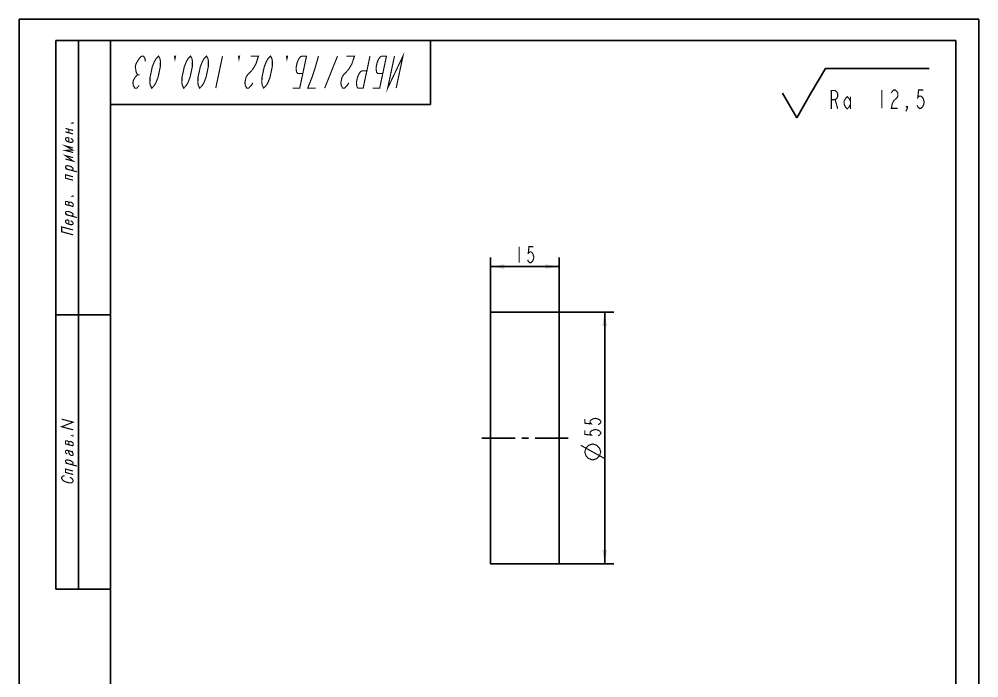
# Model space of a CAD drawing. Header units: millimetres. Extents: x 0 to 210, y 0 to 297.
# Drawn here: x 0 to 210, y 153 to 297 of the extents above; entities that cross this region are included whole.
import ezdxf

# ---------------------------------------------------------------- set-up
doc = ezdxf.new("R2010")
doc.units = ezdxf.units.MM
doc.header["$LTSCALE"] = 19.36
doc.linetypes.add('CENTER', pattern=[0.6, 0.375, -0.075, 0.075, -0.075])
doc.layers.get('0').update_dxf_attribs({"linetype": 'CONTINUOUS'})
for name, color, linetype in [('ALL_AXIS', 7, 'CONTINUOUS'), ('ALL_DIMENSIONS', 7, 'CONTINUOUS'), ('ALL_SURF_FIN', 7, 'CONTINUOUS')]:
    doc.layers.add(name, color=color, linetype=linetype)
doc.styles.get("Standard").update_dxf_attribs({"font": 'txt', "width": 0.7})
doc.dimstyles.new('DIMSTYLE_1', dxfattribs={"dimtxt": 3.5, "dimasz": 3, "dimexe": 0.18, "dimexo": 0.0625, "dimgap": 0.09, "dimtad": 1, "dimdsep": 46, "dimtxsty": 'STANDARD', "dimblk": '_FILLED', "dimblk1": '_FILLED', "dimblk2": '_FILLED', "dimcen": 0.09, "dimadec": 0, "dimazin": 0, "dimtp": 0.2, "dimtm": 0.2, "dimtfac": 1, "dimtofl": 0, "dimtmove": 0, "dimatfit": 3, "dimldrblk": '_FILLED', "dimfxl": 1, "dimtolj": 1, "dimarcsym": 0})
doc.dimstyles.new('DIMSTYLE_2', dxfattribs={"dimtxt": 3.5, "dimasz": 3, "dimexe": 0.18, "dimexo": 0.0625, "dimgap": 0.09, "dimtad": 1, "dimdsep": 46, "dimtxsty": 'STANDARD', "dimblk": '_FILLED', "dimblk1": '_FILLED', "dimblk2": '_FILLED', "dimcen": 0.09, "dimadec": 0, "dimazin": 0, "dimtp": 0.3, "dimtm": 0.3, "dimtfac": 1, "dimtofl": 0, "dimtmove": 0, "dimatfit": 3, "dimldrblk": '_FILLED', "dimfxl": 1, "dimtolj": 1, "dimarcsym": 0})

# ---------------------------------------------------------------- blocks, each defined once
blk = doc.blocks.new('_FILLED')
at = {"color": 0, "linetype": 'BYBLOCK'}
blk.add_solid([(0, 0), (-1, 0.167), (-1, -0.167)], dxfattribs=at)
blk = doc.blocks.new('*D0')
at = {"layer": 'ALL_DIMENSIONS', "color": 2, "linetype": 'CONTINUOUS'}
for p, q in [((103.14, 205.4), (103.14, 244.9)), ((118.14, 205.4), (118.14, 244.9)), ((103.14, 242.9), (110.64, 242.9)), ((118.14, 242.9), (110.64, 242.9))]:
    blk.add_line(p, q, dxfattribs=at)
at = {"layer": 'ALL_DIMENSIONS', "color": 2, "linetype": 'CONTINUOUS', "xscale": 3, "yscale": 3, "zscale": 3, "rotation": 180}
blk.add_blockref('_FILLED', (103.14, 242.9), dxfattribs=at)
at = {"layer": 'ALL_DIMENSIONS', "color": 2, "linetype": 'CONTINUOUS', "xscale": 3, "yscale": 3, "zscale": 3}
blk.add_blockref('_FILLED', (118.14, 242.9), dxfattribs=at)
blk = doc.blocks.new('*D1')
at = {"layer": 'ALL_DIMENSIONS', "color": 2, "linetype": 'CONTINUOUS'}
for p, q in [((118.14, 232.9), (130.14, 232.9)), ((128.14, 232.9), (128.14, 205.4)), ((128.14, 177.9), (128.14, 205.4)), ((118.14, 177.9), (130.14, 177.9))]:
    blk.add_line(p, q, dxfattribs=at)
at = {"layer": 'ALL_DIMENSIONS', "color": 2, "linetype": 'CONTINUOUS', "xscale": 3, "yscale": 3, "zscale": 3}
for p, rotation in [((128.14, 232.9), 90), ((128.14, 177.9), 270)]:
    blk.add_blockref('_FILLED', p, dxfattribs=dict(at, rotation=rotation))
blk = doc.blocks.new('SYM_2_BL0', base_point=(183.11, 280.84))
at = {"layer": 'ALL_SURF_FIN', "color": 2, "linetype": 'CONTINUOUS'}
for p, q in [((173.28, 280.81), (176.44, 286.24)), ((176.44, 286.24), (199.14, 286.24)), ((167.07, 280.81), (170.18, 275.43)), ((170.18, 275.43), (173.28, 280.81))]:
    blk.add_line(p, q, dxfattribs=at)
at = {"layer": 'ALL_SURF_FIN', "color": 2, "linetype": 'CONTINUOUS', "const_width": 0.25}
for points in [[(177.72, 277.4), (177.72, 281.4), (178.59, 281.4), (178.94, 281.07), (179.12, 280.73), (179.12, 280.07), (178.94, 279.73), (178.59, 279.4), (177.72, 279.4)], [(188.78, 281.52), (188.78, 277.52)], [(190.88, 280.86), (191.05, 281.19), (191.4, 281.52), (191.75, 281.52), (192.1, 281.19), (192.28, 280.86), (192.28, 280.19), (192.1, 279.86), (191.75, 279.52), (191.4, 279.19), (191.05, 278.52), (190.88, 277.52), (192.28, 277.52)], [(197.88, 281.52), (196.83, 281.52), (196.65, 279.86), (197, 280.19), (197.35, 280.19), (197.7, 279.86), (197.88, 279.52), (198.05, 278.86), (197.88, 278.19), (197.7, 277.86), (197.35, 277.52), (197, 277.52), (196.65, 277.86), (196.48, 278.19)], [(178.59, 279.4), (179.12, 277.4)], [(181.92, 278.4), (181.57, 277.73), (181.22, 277.4), (180.87, 277.73), (180.52, 278.4), (180.52, 279.07), (180.87, 279.73), (181.22, 280.07), (181.57, 279.73), (181.92, 279.07)], [(181.92, 280.07), (181.92, 277.4)], [(194.38, 277.52), (194.2, 277.86), (194.38, 277.86), (194.38, 277.52), (194.03, 276.86)]]:
    blk.add_lwpolyline(points, dxfattribs=at)

msp = doc.modelspace()

# ---------------------------------------------------------------- linework, layer by layer
at = {"color": 7, "linetype": 'CONTINUOUS'}
for p, q in [((0, 297), (0, 0)), ((0, 297), (210, 297)), ((210, 297), (210, 0)), ((8, 172.35), (8, 292.35)), ((8, 292.35), (20, 292.35)), ((13, 172.35), (13, 292.35)), ((90, 292.35), (20, 292.35)), ((20, 278.35), (20, 292.35)), ((20, 172.35), (20, 292.35)), ((20, 5), (20, 292.35)), ((205, 292.35), (20, 292.35)), ((90, 278.35), (90, 292.35)), ((205, 5), (205, 292.35)), ((90, 278.35), (20, 278.35)), ((8, 232.35), (20, 232.35)), ((8, 172.35), (20, 172.35))]:
    msp.add_line(p, q, dxfattribs=at)
at = {"color": 2, "linetype": 'CONTINUOUS', "const_width": 0.25}
for points in [[(82.496, 281.928), (83.984, 288.928), (80.637, 281.928), (82.125, 288.928)], [(26.292, 282.511), (25.731, 281.928), (25.293, 281.928), (24.98, 282.511), (24.885, 283.095), (25.009, 283.678), (25.352, 284.261), (25.913, 284.845), (25.6, 285.428), (25.505, 286.011), (25.41, 286.595), (25.534, 287.178), (25.877, 287.761), (26.22, 288.345), (26.781, 288.928), (27.219, 288.928), (27.532, 288.345), (27.627, 287.761)], [(30.5, 288.928), (30.814, 288.345), (30.908, 287.761), (30.879, 286.595), (30.383, 284.261), (29.916, 283.095), (29.574, 282.511), (29.012, 281.928), (28.699, 282.511), (28.604, 283.095), (28.633, 284.261), (29.129, 286.595), (29.596, 287.761), (29.939, 288.345), (30.5, 288.928)], [(34, 288.928), (34.219, 288.928), (34.095, 288.345), (34, 288.928)], [(37.5, 288.928), (37.814, 288.345), (37.908, 287.761), (37.879, 286.595), (37.383, 284.261), (36.916, 283.095), (36.574, 282.511), (36.012, 281.928), (35.699, 282.511), (35.604, 283.095), (35.633, 284.261), (36.129, 286.595), (36.596, 287.761), (36.939, 288.345), (37.5, 288.928)], [(41, 288.928), (41.314, 288.345), (41.408, 287.761), (41.379, 286.595), (40.883, 284.261), (40.416, 283.095), (40.074, 282.511), (39.512, 281.928), (39.199, 282.511), (39.104, 283.095), (39.133, 284.261), (39.629, 286.595), (40.096, 287.761), (40.439, 288.345), (41, 288.928)], [(43.012, 281.928), (44.5, 288.928)], [(48, 288.928), (48.219, 288.928), (48.095, 288.345), (48, 288.928)], [(51.135, 283.095), (50.792, 282.511), (50.231, 281.928), (49.793, 281.928), (49.48, 282.511), (49.385, 283.095), (49.633, 284.261), (49.976, 284.845), (50.537, 285.428), (51.099, 286.011), (51.784, 287.178), (52.375, 288.928), (50.625, 288.928)], [(55, 288.928), (55.314, 288.345), (55.408, 287.761), (55.379, 286.595), (54.883, 284.261), (54.416, 283.095), (54.074, 282.511), (53.512, 281.928), (53.199, 282.511), (53.104, 283.095), (53.133, 284.261), (53.629, 286.595), (54.096, 287.761), (54.439, 288.345), (55, 288.928)], [(58.5, 288.928), (58.719, 288.928), (58.595, 288.345), (58.5, 288.928)], [(62.069, 285.136), (60.975, 285.136), (60.709, 285.428), (60.614, 286.011), (60.629, 286.595), (60.815, 287.47), (61.048, 288.053), (61.391, 288.636), (61.781, 288.928), (62.875, 288.928), (61.387, 281.928), (59.856, 281.928)], [(65.5, 288.928), (64.661, 286.011), (64.071, 284.261), (63.604, 283.095), (63.137, 281.928), (64.887, 281.928)], [(69.656, 288.928), (66.856, 281.928)], [(72.135, 283.095), (71.792, 282.511), (71.231, 281.928), (70.793, 281.928), (70.48, 282.511), (70.385, 283.095), (70.633, 284.261), (70.976, 284.845), (71.537, 285.428), (72.099, 286.011), (72.784, 287.178), (73.375, 288.928), (71.625, 288.928)], [(76.084, 285.72), (74.99, 285.72), (74.6, 285.428), (74.257, 284.845), (74.024, 284.261), (73.838, 283.386), (73.823, 282.803), (73.918, 282.22), (74.184, 281.928), (75.278, 281.928), (76.766, 288.928)], [(79.569, 285.136), (78.475, 285.136), (78.209, 285.428), (78.114, 286.011), (78.129, 286.595), (78.315, 287.47), (78.548, 288.053), (78.891, 288.636), (79.281, 288.928), (80.375, 288.928), (78.887, 281.928), (77.356, 281.928)], [(26.351, 284.845), (25.913, 284.845)], [(10.127, 273.109), (11.794, 272.662)], [(10.857, 272.164), (10.857, 272.914)], [(11.794, 274.35), (11.794, 274.225), (11.586, 274.281), (11.794, 274.35)], [(10.127, 272.359), (11.794, 271.912)], [(11.273, 270.927), (11.482, 270.809), (11.69, 270.628), (11.794, 270.412), (11.794, 270.287), (11.69, 270.128), (11.482, 270.059), (11.169, 270.08), (10.752, 270.192), (10.44, 270.338), (10.232, 270.519), (10.127, 270.734), (10.127, 270.859), (10.232, 271.019), (10.44, 271.088), (10.752, 271.067), (10.857, 271.039), (10.857, 270.164)], [(11.794, 267.85), (10.127, 268.296), (11.69, 268.378), (10.127, 269.296), (11.794, 268.85)], [(10.127, 266.421), (11.794, 265.975), (10.127, 267.171), (11.794, 266.725)], [(10.648, 264.157), (10.44, 264.275), (10.232, 264.456), (10.127, 264.609), (10.127, 264.796), (10.232, 264.894), (10.44, 264.963), (10.752, 264.942), (11.169, 264.83), (11.482, 264.684), (11.69, 264.503), (11.794, 264.35), (11.794, 264.225), (11.69, 264.065), (11.482, 263.996), (11.273, 263.989)], [(10.127, 264.296), (12.627, 263.627)], [(11.794, 261.787), (10.127, 262.234), (10.127, 262.984), (11.794, 262.537)], [(11.794, 258.35), (11.794, 258.225), (11.586, 258.281), (11.794, 258.35)], [(11.794, 256.037), (10.127, 256.484), (10.127, 257.046), (10.232, 257.144), (10.44, 257.15), (10.544, 257.122), (10.752, 257.004), (10.857, 256.851), (10.857, 256.289)], [(11.794, 256.037), (11.794, 256.6), (11.69, 256.753), (11.586, 256.843), (11.377, 256.962), (11.273, 256.989), (11.065, 256.983), (10.961, 256.948), (10.857, 256.851)], [(10.648, 254.157), (10.44, 254.275), (10.232, 254.456), (10.127, 254.609), (10.127, 254.796), (10.232, 254.894), (10.44, 254.963), (10.752, 254.942), (11.169, 254.83), (11.482, 254.684), (11.69, 254.503), (11.794, 254.35), (11.794, 254.225), (11.69, 254.065), (11.482, 253.996), (11.273, 253.989)], [(10.127, 254.296), (12.627, 253.627)], [(11.273, 252.927), (11.482, 252.809), (11.69, 252.628), (11.794, 252.412), (11.794, 252.287), (11.69, 252.128), (11.482, 252.059), (11.169, 252.08), (10.752, 252.192), (10.44, 252.338), (10.232, 252.519), (10.127, 252.734), (10.127, 252.859), (10.232, 253.019), (10.44, 253.088), (10.752, 253.067), (10.857, 253.039), (10.857, 252.164)], [(11.794, 249.85), (9.294, 250.52), (9.294, 251.582), (11.794, 250.912)], [(11.794, 207.204), (9.294, 207.874), (11.794, 208.871), (9.294, 209.541)], [(11.794, 205.996), (11.794, 205.871), (11.586, 205.927), (11.794, 205.996)], [(11.794, 203.683), (10.127, 204.13), (10.127, 204.692), (10.232, 204.789), (10.44, 204.796), (10.544, 204.768), (10.752, 204.65), (10.857, 204.497), (10.857, 203.934)], [(11.794, 203.683), (11.794, 204.246), (11.69, 204.399), (11.586, 204.489), (11.377, 204.607), (11.273, 204.635), (11.065, 204.629), (10.961, 204.594), (10.857, 204.497)], [(10.544, 201.893), (10.336, 202.011), (10.232, 202.102), (10.127, 202.255), (10.127, 202.567), (10.232, 202.664), (10.336, 202.699), (10.544, 202.706), (11.69, 202.399), (11.794, 202.433)], [(10.648, 202.678), (10.752, 202.587), (10.857, 202.247), (10.961, 201.969), (11.065, 201.816), (11.169, 201.726), (11.377, 201.607), (11.482, 201.579), (11.69, 201.586), (11.794, 201.746), (11.794, 201.933), (11.69, 202.149), (11.586, 202.302), (11.377, 202.482)], [(10.648, 199.803), (10.44, 199.921), (10.232, 200.102), (10.127, 200.255), (10.127, 200.442), (10.232, 200.539), (10.44, 200.609), (10.752, 200.587), (11.169, 200.476), (11.482, 200.329), (11.69, 200.149), (11.794, 199.996), (11.794, 199.871), (11.69, 199.711), (11.482, 199.642), (11.273, 199.635)], [(10.127, 199.942), (12.627, 199.272)], [(11.794, 197.433), (10.127, 197.88), (10.127, 198.63), (11.794, 198.183)], [(9.919, 197.123), (9.711, 197.116), (9.502, 197.047), (9.398, 196.95), (9.294, 196.791), (9.294, 196.603), (9.398, 196.388), (9.502, 196.235), (9.711, 196.054), (9.919, 195.936), (10.232, 195.789), (10.857, 195.622), (11.169, 195.601), (11.377, 195.607), (11.586, 195.677), (11.69, 195.774), (11.794, 195.933), (11.794, 196.121), (11.69, 196.336), (11.586, 196.489), (11.377, 196.67), (11.065, 196.816)]]:
    msp.add_lwpolyline(points, dxfattribs=at)
at = {"layer": 'ALL_AXIS', "color": 7, "linetype": 'CONTINUOUS'}
for p, q in [((103.14, 232.896), (103.14, 177.896)), ((118.14, 232.896), (103.14, 232.896)), ((118.14, 232.896), (118.14, 177.896)), ((118.14, 177.896), (103.14, 177.896))]:
    msp.add_line(p, q, dxfattribs=at)
at = {"layer": 'ALL_AXIS', "color": 7, "linetype": 'CENTER'}
msp.add_line((120.14, 205.396), (101.14, 205.396), dxfattribs=at)
at = {"layer": 'ALL_DIMENSIONS', "color": 2, "linetype": 'CONTINUOUS', "const_width": 0.25}
for points in [[(109.415, 247.271), (109.415, 243.771)], [(112.478, 247.271), (111.559, 247.271), (111.406, 245.813), (111.712, 246.105), (112.018, 246.105), (112.325, 245.813), (112.478, 245.521), (112.631, 244.938), (112.478, 244.355), (112.325, 244.063), (112.018, 243.771), (111.712, 243.771), (111.406, 244.063), (111.253, 244.355)], [(123.765, 209.567), (123.765, 208.648), (125.224, 208.495), (124.932, 208.802), (124.932, 209.108), (125.224, 209.414), (125.515, 209.567), (126.099, 209.72), (126.682, 209.567), (126.974, 209.414), (127.265, 209.108), (127.265, 208.802), (126.974, 208.495), (126.682, 208.342)], [(123.765, 207.117), (123.765, 206.198), (125.224, 206.045), (124.932, 206.352), (124.932, 206.658), (125.224, 206.964), (125.515, 207.117), (126.099, 207.27), (126.682, 207.117), (126.974, 206.964), (127.265, 206.658), (127.265, 206.352), (126.974, 206.045), (126.682, 205.892)], [(128.14, 200.905), (122.89, 203.821)], [(125.515, 200.613), (124.64, 200.905), (124.057, 201.488), (123.765, 202.363), (124.057, 203.238), (124.64, 203.821), (125.515, 204.113), (126.39, 203.821), (126.974, 203.238), (127.265, 202.363), (126.974, 201.488), (126.39, 200.905), (125.515, 200.613)]]:
    msp.add_lwpolyline(points, dxfattribs=at)

# ---------------------------------------------------------------- block references
at = {"layer": 'ALL_SURF_FIN', "color": 2, "linetype": 'CONTINUOUS'}
msp.add_blockref('SYM_2_BL0', (183.105, 280.837), dxfattribs=at)

# ---------------------------------------------------------------- dimensions: what is measured, and where the dimension line sits
at = {"layer": 'ALL_DIMENSIONS', "color": 2, "linetype": 'CONTINUOUS'}
dim = msp.add_linear_dim(base=(118.14, 242.896), p1=(103.14, 205.396), p2=(118.14, 205.396), dimstyle='DIMSTYLE_1', dxfattribs=at)
dim.commit()
dim.dimension.update_dxf_attribs({"geometry": '*D0', "text_midpoint": (108.19, 243.771), "dimtype": 160})
dim = msp.add_linear_dim(base=(128.14, 232.896), p1=(118.14, 177.896), p2=(118.14, 232.896), angle=90, text='%%c<>', dimstyle='DIMSTYLE_2', dxfattribs=at)
dim.commit()
dim.dimension.update_dxf_attribs({"geometry": '*D1', "text_midpoint": (127.265, 200.613), "dimtype": 160})

doc.saveas('drawing.dxf')
